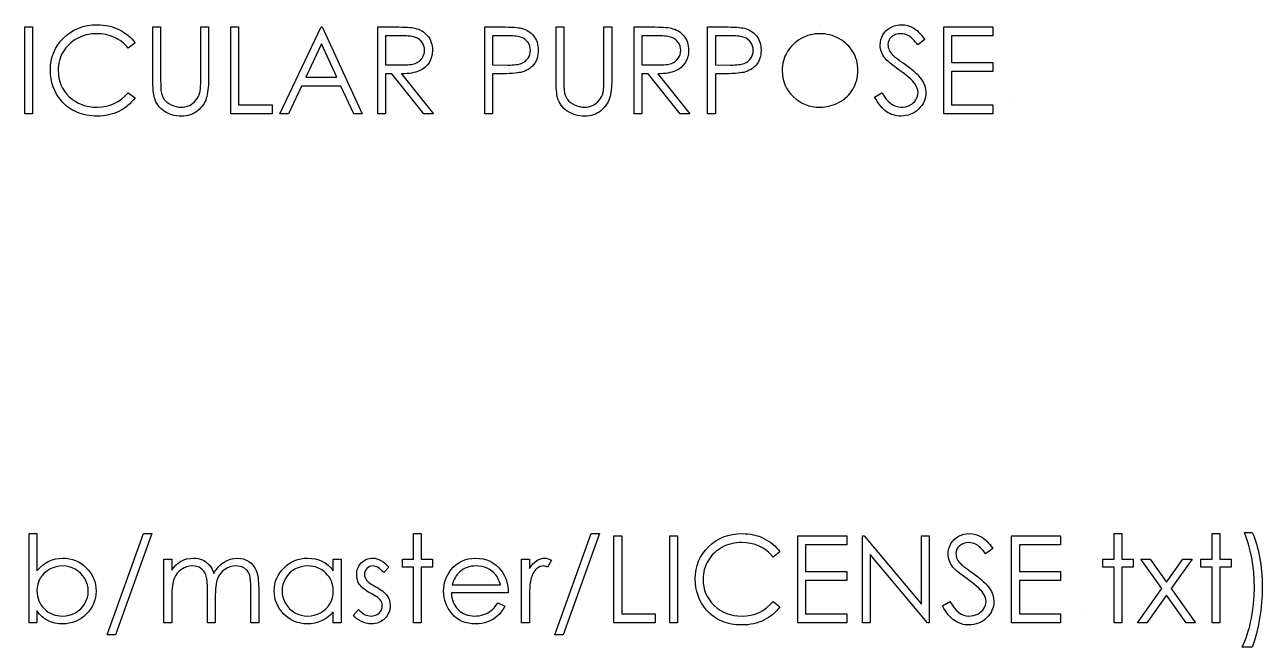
# Model space of a CAD drawing. Header units: millimetres. Extents: x -115 to 178, y -25 to 102.
# Drawn here: x 128.58 to 178.43, y 49.38 to 74.46 of the extents above; entities that cross this region are included whole.
import ezdxf

# ---------------------------------------------------------------- set-up
doc = ezdxf.new("R2010")
doc.units = ezdxf.units.MM

msp = doc.modelspace()

# ---------------------------------------------------------------- linework, layer by layer
at = {"color": 7, "linetype": 'Continuous'}
for p, q in [((160.598, 74.46), (160.598, 74.46)), ((168.45, 71.409), (168.45, 71.409)), ((171.187, 50.909), (171.187, 50.909))]:
    msp.add_line(p, q, dxfattribs=at)
at = {"color": 7, "linetype": 'Continuous', "flags": 128}
for points in [[(128.582, 74.37), (128.896, 74.37), (128.896, 74.37), (128.896, 70.87), (128.896, 70.87), (128.582, 70.87), (128.582, 70.87), (128.582, 74.37)], [(133.024, 73.728), (132.749, 73.518), (132.749, 73.518), (132.69, 73.587), (132.627, 73.653), (132.562, 73.714), (132.494, 73.77), (132.422, 73.822), (132.349, 73.87), (132.272, 73.913), (132.192, 73.953), (132.025, 74.018), (131.85, 74.064), (131.668, 74.092), (131.477, 74.101), (131.477, 74.101), (131.372, 74.098), (131.268, 74.089), (131.167, 74.073), (131.068, 74.051), (130.97, 74.023), (130.874, 73.99), (130.781, 73.949), (130.689, 73.903), (130.601, 73.851), (130.518, 73.795), (130.44, 73.735), (130.367, 73.67), (130.299, 73.601), (130.237, 73.528), (130.179, 73.451), (130.127, 73.369), (130.08, 73.284), (130.04, 73.197), (130.006, 73.107), (129.978, 73.014), (129.956, 72.918), (129.94, 72.821), (129.931, 72.72), (129.928, 72.617), (129.928, 72.617), (129.935, 72.462), (129.956, 72.314), (129.99, 72.172), (130.039, 72.038), (130.102, 71.909), (130.179, 71.787), (130.269, 71.671), (130.374, 71.562), (130.489, 71.464), (130.611, 71.377), (130.741, 71.305), (130.878, 71.246), (131.022, 71.199), (131.174, 71.166), (131.333, 71.146), (131.499, 71.14), (131.499, 71.14), (131.682, 71.149), (131.857, 71.176), (132.025, 71.222), (132.185, 71.286), (132.338, 71.368), (132.483, 71.468), (132.619, 71.586), (132.749, 71.723), (132.749, 71.723), (133.024, 71.515), (133.024, 71.515), (132.957, 71.43), (132.885, 71.349), (132.81, 71.274), (132.731, 71.204), (132.647, 71.138), (132.56, 71.078), (132.468, 71.023), (132.373, 70.972), (132.274, 70.927), (132.172, 70.889), (132.068, 70.856), (131.96, 70.828), (131.85, 70.807), (131.736, 70.793), (131.62, 70.784), (131.501, 70.781), (131.501, 70.781), (131.388, 70.783), (131.278, 70.791), (131.172, 70.802), (131.068, 70.819), (130.967, 70.84), (130.869, 70.867), (130.775, 70.898), (130.683, 70.934), (130.594, 70.974), (130.508, 71.02), (130.426, 71.07), (130.346, 71.125), (130.269, 71.185), (130.196, 71.249), (130.125, 71.318), (130.057, 71.393), (130.057, 71.393), (129.954, 71.525), (129.863, 71.665), (129.787, 71.811), (129.724, 71.964), (129.676, 72.123), (129.642, 72.289), (129.621, 72.461), (129.614, 72.641), (129.614, 72.641), (129.622, 72.829), (129.647, 73.01), (129.689, 73.183), (129.748, 73.349), (129.823, 73.507), (129.916, 73.657), (130.025, 73.8), (130.151, 73.935), (130.29, 74.058), (130.436, 74.165), (130.592, 74.255), (130.756, 74.329), (130.928, 74.387), (131.109, 74.427), (131.299, 74.452), (131.497, 74.46), (131.497, 74.46), (131.617, 74.457), (131.735, 74.448), (131.85, 74.433), (131.961, 74.412), (132.07, 74.385), (132.176, 74.352), (132.279, 74.312), (132.378, 74.267), (132.474, 74.217), (132.566, 74.162), (132.654, 74.101), (132.736, 74.037), (132.815, 73.967), (132.889, 73.892), (132.959, 73.812), (133.024, 73.728)], [(133.742, 74.37), (134.056, 74.37), (134.056, 74.37), (134.056, 72.273), (134.056, 72.273), (134.056, 72.184), (134.057, 72.104), (134.058, 72.033), (134.059, 71.971), (134.062, 71.917), (134.064, 71.872), (134.067, 71.835), (134.07, 71.808), (134.07, 71.808), (134.088, 71.71), (134.113, 71.619), (134.149, 71.538), (134.191, 71.464), (134.245, 71.398), (134.312, 71.337), (134.392, 71.283), (134.484, 71.233), (134.583, 71.192), (134.681, 71.163), (134.781, 71.145), (134.881, 71.14), (134.881, 71.14), (134.966, 71.145), (135.05, 71.158), (135.132, 71.181), (135.213, 71.213), (135.289, 71.253), (135.359, 71.3), (135.422, 71.355), (135.479, 71.416), (135.528, 71.484), (135.572, 71.56), (135.607, 71.641), (135.636, 71.73), (135.636, 71.73), (135.644, 71.767), (135.651, 71.813), (135.657, 71.869), (135.662, 71.932), (135.666, 72.004), (135.669, 72.086), (135.671, 72.175), (135.671, 72.273), (135.671, 72.273), (135.671, 74.37), (135.671, 74.37), (135.985, 74.37), (135.985, 74.37), (135.985, 72.257), (135.985, 72.257), (135.984, 72.142), (135.98, 72.034), (135.973, 71.93), (135.963, 71.832), (135.95, 71.741), (135.936, 71.654), (135.917, 71.573), (135.896, 71.498), (135.872, 71.427), (135.841, 71.358), (135.805, 71.292), (135.764, 71.228), (135.716, 71.166), (135.664, 71.107), (135.605, 71.049), (135.542, 70.995), (135.474, 70.945), (135.402, 70.901), (135.326, 70.864), (135.248, 70.834), (135.166, 70.811), (135.08, 70.794), (134.991, 70.784), (134.898, 70.781), (134.898, 70.781), (134.797, 70.784), (134.7, 70.793), (134.607, 70.809), (134.517, 70.831), (134.431, 70.86), (134.349, 70.894), (134.271, 70.936), (134.196, 70.983), (134.125, 71.035), (134.062, 71.092), (134.003, 71.153), (133.952, 71.218), (133.906, 71.287), (133.866, 71.361), (133.832, 71.438), (133.804, 71.519), (133.804, 71.519), (133.79, 71.575), (133.777, 71.642), (133.766, 71.719), (133.757, 71.806), (133.751, 71.903), (133.746, 72.01), (133.743, 72.128), (133.742, 72.257), (133.742, 72.257), (133.742, 74.37)], [(136.883, 74.37), (137.197, 74.37), (137.197, 74.37), (137.197, 71.229), (137.197, 71.229), (138.543, 71.229), (138.543, 71.229), (138.543, 70.87), (138.543, 70.87), (136.883, 70.87), (136.883, 70.87), (136.883, 74.37)], [(140.562, 74.37), (142.178, 70.87), (142.178, 70.87), (141.836, 70.87), (141.836, 70.87), (141.319, 71.992), (141.319, 71.992), (139.732, 71.992), (139.732, 71.992), (139.2, 70.87), (139.2, 70.87), (138.857, 70.87), (138.857, 70.87), (140.518, 74.37), (140.518, 74.37), (140.562, 74.37)], [(142.806, 74.37), (143.506, 74.37), (143.506, 74.37), (143.647, 74.37), (143.776, 74.368), (143.892, 74.363), (143.997, 74.359), (144.09, 74.352), (144.172, 74.344), (144.242, 74.334), (144.299, 74.323), (144.299, 74.323), (144.376, 74.302), (144.449, 74.277), (144.518, 74.246), (144.583, 74.21), (144.645, 74.169), (144.703, 74.122), (144.758, 74.071), (144.808, 74.014), (144.855, 73.954), (144.895, 73.889), (144.928, 73.822), (144.956, 73.751), (144.977, 73.677), (144.993, 73.6), (145.002, 73.519), (145.005, 73.434), (145.005, 73.434), (144.996, 73.295), (144.97, 73.165), (144.927, 73.043), (144.867, 72.929), (144.79, 72.827), (144.699, 72.738), (144.592, 72.662), (144.472, 72.599), (144.405, 72.573), (144.332, 72.55), (144.252, 72.531), (144.167, 72.515), (144.075, 72.503), (143.978, 72.494), (143.874, 72.488), (143.764, 72.486), (143.764, 72.486), (145.05, 70.87), (145.05, 70.87), (144.661, 70.87), (144.661, 70.87), (143.375, 72.486), (143.375, 72.486), (143.12, 72.486), (143.12, 72.486), (143.12, 70.87), (143.12, 70.87), (142.806, 70.87), (142.806, 70.87), (142.806, 74.37)], [(147.114, 74.37), (147.8, 74.37), (147.8, 74.37), (147.942, 74.37), (148.071, 74.367), (148.189, 74.363), (148.295, 74.357), (148.388, 74.35), (148.47, 74.341), (148.54, 74.331), (148.597, 74.318), (148.597, 74.318), (148.669, 74.297), (148.738, 74.271), (148.803, 74.24), (148.866, 74.204), (148.924, 74.164), (148.979, 74.118), (149.031, 74.068), (149.08, 74.012), (149.124, 73.953), (149.162, 73.889), (149.194, 73.822), (149.221, 73.752), (149.241, 73.677), (149.256, 73.599), (149.265, 73.517), (149.268, 73.432), (149.268, 73.432), (149.265, 73.345), (149.256, 73.263), (149.242, 73.185), (149.221, 73.111), (149.195, 73.04), (149.163, 72.973), (149.125, 72.91), (149.082, 72.851), (149.033, 72.796), (148.98, 72.746), (148.923, 72.7), (148.861, 72.66), (148.794, 72.624), (148.723, 72.592), (148.648, 72.566), (148.569, 72.543), (148.569, 72.543), (148.503, 72.53), (148.424, 72.518), (148.332, 72.508), (148.227, 72.501), (148.109, 72.494), (147.979, 72.489), (147.835, 72.487), (147.678, 72.486), (147.678, 72.486), (147.428, 72.486), (147.428, 72.486), (147.428, 70.87), (147.428, 70.87), (147.114, 70.87), (147.114, 70.87), (147.114, 74.37)], [(149.985, 74.37), (150.3, 74.37), (150.3, 74.37), (150.3, 72.273), (150.3, 72.273), (150.3, 72.184), (150.3, 72.104), (150.302, 72.033), (150.303, 71.971), (150.305, 71.917), (150.307, 71.872), (150.31, 71.835), (150.314, 71.808), (150.314, 71.808), (150.331, 71.71), (150.357, 71.619), (150.392, 71.538), (150.435, 71.464), (150.489, 71.398), (150.555, 71.337), (150.635, 71.283), (150.727, 71.233), (150.826, 71.192), (150.925, 71.163), (151.025, 71.145), (151.124, 71.14), (151.124, 71.14), (151.21, 71.145), (151.294, 71.158), (151.376, 71.181), (151.456, 71.213), (151.533, 71.253), (151.602, 71.3), (151.665, 71.355), (151.722, 71.416), (151.772, 71.484), (151.815, 71.56), (151.85, 71.641), (151.879, 71.73), (151.879, 71.73), (151.888, 71.767), (151.895, 71.813), (151.901, 71.869), (151.906, 71.932), (151.91, 72.004), (151.913, 72.086), (151.914, 72.175), (151.915, 72.273), (151.915, 72.273), (151.915, 74.37), (151.915, 74.37), (152.229, 74.37), (152.229, 74.37), (152.229, 72.257), (152.229, 72.257), (152.228, 72.142), (152.223, 72.034), (152.216, 71.93), (152.207, 71.832), (152.194, 71.741), (152.179, 71.654), (152.161, 71.573), (152.14, 71.498), (152.115, 71.427), (152.085, 71.358), (152.049, 71.292), (152.008, 71.228), (151.96, 71.166), (151.907, 71.107), (151.849, 71.049), (151.785, 70.995), (151.717, 70.945), (151.646, 70.901), (151.57, 70.864), (151.491, 70.834), (151.409, 70.811), (151.324, 70.794), (151.234, 70.784), (151.142, 70.781), (151.142, 70.781), (151.041, 70.784), (150.944, 70.793), (150.851, 70.809), (150.761, 70.831), (150.675, 70.86), (150.593, 70.894), (150.514, 70.936), (150.439, 70.983), (150.369, 71.035), (150.305, 71.092), (150.247, 71.153), (150.195, 71.218), (150.15, 71.287), (150.11, 71.361), (150.076, 71.438), (150.048, 71.519), (150.048, 71.519), (150.033, 71.575), (150.021, 71.642), (150.01, 71.719), (150.001, 71.806), (149.995, 71.903), (149.99, 72.01), (149.986, 72.128), (149.985, 72.257), (149.985, 72.257), (149.985, 74.37)], [(153.126, 74.37), (153.827, 74.37), (153.827, 74.37), (153.967, 74.37), (154.096, 74.368), (154.213, 74.363), (154.318, 74.359), (154.411, 74.352), (154.492, 74.344), (154.562, 74.334), (154.62, 74.323), (154.62, 74.323), (154.696, 74.302), (154.769, 74.277), (154.839, 74.246), (154.904, 74.21), (154.966, 74.169), (155.024, 74.122), (155.078, 74.071), (155.129, 74.014), (155.175, 73.954), (155.215, 73.889), (155.249, 73.822), (155.276, 73.751), (155.298, 73.677), (155.313, 73.6), (155.322, 73.519), (155.325, 73.434), (155.325, 73.434), (155.317, 73.295), (155.291, 73.165), (155.247, 73.043), (155.187, 72.929), (155.111, 72.827), (155.02, 72.738), (154.913, 72.662), (154.792, 72.599), (154.725, 72.573), (154.652, 72.55), (154.573, 72.531), (154.487, 72.515), (154.396, 72.503), (154.298, 72.494), (154.194, 72.488), (154.084, 72.486), (154.084, 72.486), (155.37, 70.87), (155.37, 70.87), (154.982, 70.87), (154.982, 70.87), (153.696, 72.486), (153.696, 72.486), (153.441, 72.486), (153.441, 72.486), (153.441, 70.87), (153.441, 70.87), (153.127, 70.87), (153.127, 70.87), (153.127, 74.37)], [(156.088, 74.37), (156.774, 74.37), (156.774, 74.37), (156.916, 74.37), (157.046, 74.367), (157.164, 74.363), (157.269, 74.357), (157.363, 74.35), (157.445, 74.341), (157.514, 74.331), (157.572, 74.318), (157.572, 74.318), (157.644, 74.297), (157.713, 74.271), (157.778, 74.24), (157.84, 74.204), (157.898, 74.164), (157.954, 74.118), (158.006, 74.068), (158.054, 74.012), (158.098, 73.953), (158.136, 73.889), (158.168, 73.822), (158.195, 73.752), (158.215, 73.677), (158.23, 73.599), (158.239, 73.517), (158.242, 73.432), (158.242, 73.432), (158.239, 73.345), (158.23, 73.263), (158.216, 73.185), (158.196, 73.111), (158.169, 73.04), (158.137, 72.973), (158.1, 72.91), (158.056, 72.851), (158.008, 72.796), (157.954, 72.746), (157.897, 72.7), (157.835, 72.66), (157.769, 72.624), (157.698, 72.592), (157.623, 72.566), (157.544, 72.543), (157.544, 72.543), (157.478, 72.53), (157.398, 72.518), (157.307, 72.508), (157.201, 72.501), (157.084, 72.494), (156.953, 72.489), (156.809, 72.487), (156.652, 72.486), (156.652, 72.486), (156.402, 72.486), (156.402, 72.486), (156.402, 70.87), (156.402, 70.87), (156.088, 70.87), (156.088, 70.87), (156.088, 74.37)], [(162.819, 71.546), (163.115, 71.723), (163.115, 71.723), (163.2, 71.586), (163.287, 71.468), (163.378, 71.368), (163.473, 71.286), (163.57, 71.222), (163.671, 71.176), (163.776, 71.149), (163.883, 71.14), (163.883, 71.14), (163.975, 71.145), (164.064, 71.16), (164.15, 71.185), (164.234, 71.221), (164.311, 71.265), (164.378, 71.317), (164.436, 71.375), (164.483, 71.44), (164.52, 71.511), (164.548, 71.583), (164.563, 71.656), (164.569, 71.733), (164.569, 71.733), (164.561, 71.82), (164.537, 71.907), (164.498, 71.992), (164.443, 72.076), (164.443, 72.076), (164.396, 72.136), (164.34, 72.198), (164.274, 72.264), (164.199, 72.332), (164.116, 72.403), (164.024, 72.477), (163.922, 72.555), (163.812, 72.634), (163.812, 72.634), (163.702, 72.714), (163.603, 72.788), (163.516, 72.856), (163.439, 72.918), (163.372, 72.975), (163.317, 73.026), (163.272, 73.071), (163.239, 73.111), (163.239, 73.111), (163.193, 73.173), (163.153, 73.236), (163.12, 73.301), (163.092, 73.367), (163.071, 73.434), (163.055, 73.502), (163.046, 73.573), (163.043, 73.643), (163.043, 73.643), (163.05, 73.754), (163.071, 73.861), (163.106, 73.962), (163.154, 74.058), (163.216, 74.146), (163.288, 74.225), (163.372, 74.293), (163.467, 74.352), (163.57, 74.399), (163.678, 74.434), (163.789, 74.453), (163.906, 74.46), (163.906, 74.46), (164.029, 74.452), (164.149, 74.429), (164.264, 74.389), (164.375, 74.333), (164.431, 74.298), (164.486, 74.257), (164.543, 74.209), (164.6, 74.154), (164.659, 74.092), (164.717, 74.024), (164.778, 73.949), (164.838, 73.868), (164.838, 73.868), (164.554, 73.653), (164.554, 73.653), (164.502, 73.718), (164.452, 73.778), (164.405, 73.832), (164.358, 73.88), (164.315, 73.922), (164.273, 73.958), (164.232, 73.989), (164.194, 74.014), (164.119, 74.052), (164.039, 74.08), (163.957, 74.096), (163.87, 74.101), (163.87, 74.101), (163.763, 74.094), (163.665, 74.069), (163.578, 74.029), (163.501, 73.973), (163.438, 73.906), (163.393, 73.831), (163.366, 73.748), (163.357, 73.658), (163.357, 73.658), (163.36, 73.602), (163.37, 73.547), (163.385, 73.492), (163.406, 73.438), (163.436, 73.383), (163.476, 73.326), (163.527, 73.268), (163.588, 73.206), (163.588, 73.206), (163.611, 73.186), (163.644, 73.159), (163.687, 73.126), (163.741, 73.085), (163.805, 73.038), (163.88, 72.985), (163.964, 72.925), (164.058, 72.857), (164.058, 72.857), (164.172, 72.774), (164.276, 72.693), (164.371, 72.615), (164.457, 72.538), (164.533, 72.465), (164.6, 72.393), (164.659, 72.324), (164.707, 72.257), (164.784, 72.125), (164.839, 71.993), (164.872, 71.86), (164.883, 71.728), (164.883, 71.728), (164.879, 71.634), (164.865, 71.543), (164.842, 71.455), (164.81, 71.37), (164.769, 71.288), (164.719, 71.21), (164.66, 71.135), (164.591, 71.063), (164.516, 70.997), (164.438, 70.939), (164.355, 70.891), (164.269, 70.852), (164.178, 70.821), (164.084, 70.798), (163.985, 70.785), (163.883, 70.781), (163.883, 70.781), (163.804, 70.784), (163.726, 70.792), (163.65, 70.805), (163.577, 70.825), (163.505, 70.849), (163.435, 70.88), (163.367, 70.915), (163.3, 70.957), (163.236, 71.004), (163.173, 71.06), (163.11, 71.122), (163.049, 71.192), (162.99, 71.269), (162.932, 71.354), (162.875, 71.446), (162.819, 71.546)], [(165.601, 74.37), (167.575, 74.37), (167.575, 74.37), (167.575, 74.011), (167.575, 74.011), (165.915, 74.011), (165.915, 74.011), (165.915, 72.935), (165.915, 72.935), (167.575, 72.935), (167.575, 72.935), (167.575, 72.576), (167.575, 72.576), (165.915, 72.576), (165.915, 72.576), (165.915, 71.229), (165.915, 71.229), (167.575, 71.229), (167.575, 71.229), (167.575, 70.87), (167.575, 70.87), (165.601, 70.87), (165.601, 70.87), (165.601, 74.37)], [(143.12, 74.011), (143.12, 72.845), (143.12, 72.845), (143.761, 72.84), (143.761, 72.84), (143.851, 72.841), (143.935, 72.844), (144.013, 72.849), (144.085, 72.856), (144.151, 72.865), (144.21, 72.876), (144.264, 72.89), (144.312, 72.905), (144.396, 72.943), (144.471, 72.99), (144.536, 73.047), (144.59, 73.114), (144.635, 73.188), (144.665, 73.266), (144.684, 73.349), (144.691, 73.435), (144.691, 73.435), (144.684, 73.519), (144.665, 73.6), (144.633, 73.676), (144.589, 73.749), (144.534, 73.814), (144.472, 73.87), (144.402, 73.915), (144.323, 73.95), (144.278, 73.965), (144.227, 73.977), (144.169, 73.988), (144.104, 73.996), (144.032, 74.003), (143.954, 74.008), (143.868, 74.011), (143.776, 74.011), (143.776, 74.011), (143.12, 74.011)], [(147.428, 74.011), (147.428, 72.845), (147.428, 72.845), (148.041, 72.837), (148.041, 72.837), (148.13, 72.838), (148.214, 72.841), (148.291, 72.846), (148.362, 72.853), (148.427, 72.862), (148.486, 72.873), (148.538, 72.886), (148.584, 72.901), (148.665, 72.938), (148.738, 72.985), (148.801, 73.043), (148.855, 73.109), (148.898, 73.183), (148.929, 73.261), (148.947, 73.344), (148.953, 73.43), (148.953, 73.43), (148.947, 73.514), (148.929, 73.596), (148.898, 73.673), (148.855, 73.746), (148.801, 73.813), (148.741, 73.869), (148.672, 73.915), (148.595, 73.95), (148.552, 73.965), (148.502, 73.977), (148.445, 73.988), (148.383, 73.996), (148.313, 74.003), (148.238, 74.008), (148.156, 74.011), (148.068, 74.011), (148.068, 74.011), (147.428, 74.011)], [(153.441, 74.011), (153.441, 72.845), (153.441, 72.845), (154.081, 72.84), (154.081, 72.84), (154.171, 72.841), (154.255, 72.844), (154.333, 72.849), (154.405, 72.856), (154.471, 72.865), (154.531, 72.876), (154.585, 72.89), (154.633, 72.905), (154.717, 72.943), (154.792, 72.99), (154.856, 73.047), (154.911, 73.114), (154.955, 73.188), (154.986, 73.266), (155.005, 73.349), (155.011, 73.435), (155.011, 73.435), (155.005, 73.519), (154.986, 73.6), (154.954, 73.676), (154.909, 73.749), (154.855, 73.814), (154.792, 73.87), (154.722, 73.915), (154.644, 73.95), (154.599, 73.965), (154.548, 73.977), (154.489, 73.988), (154.425, 73.996), (154.353, 74.003), (154.274, 74.008), (154.189, 74.011), (154.097, 74.011), (154.097, 74.011), (153.441, 74.011)], [(156.402, 74.011), (156.402, 72.845), (156.402, 72.845), (157.015, 72.837), (157.015, 72.837), (157.105, 72.838), (157.188, 72.841), (157.265, 72.846), (157.337, 72.853), (157.401, 72.862), (157.46, 72.873), (157.512, 72.886), (157.558, 72.901), (157.64, 72.938), (157.713, 72.985), (157.775, 73.043), (157.829, 73.109), (157.872, 73.183), (157.903, 73.261), (157.921, 73.344), (157.928, 73.43), (157.928, 73.43), (157.921, 73.514), (157.903, 73.596), (157.872, 73.673), (157.829, 73.746), (157.776, 73.813), (157.715, 73.869), (157.646, 73.915), (157.57, 73.95), (157.526, 73.965), (157.476, 73.977), (157.419, 73.988), (157.357, 73.996), (157.288, 74.003), (157.213, 74.008), (157.131, 74.011), (157.042, 74.011), (157.042, 74.011), (156.402, 74.011)], [(160.613, 74.101), (160.514, 74.098), (160.415, 74.089), (160.319, 74.073), (160.223, 74.051), (160.129, 74.023), (160.036, 73.988), (159.945, 73.948), (159.854, 73.901), (159.768, 73.849), (159.685, 73.792), (159.608, 73.731), (159.536, 73.666), (159.469, 73.596), (159.406, 73.523), (159.348, 73.444), (159.296, 73.362), (159.249, 73.276), (159.207, 73.188), (159.173, 73.097), (159.145, 73.003), (159.122, 72.908), (159.107, 72.81), (159.097, 72.71), (159.094, 72.606), (159.094, 72.606), (159.101, 72.455), (159.122, 72.31), (159.157, 72.171), (159.206, 72.038), (159.268, 71.91), (159.345, 71.789), (159.435, 71.674), (159.54, 71.565), (159.654, 71.465), (159.774, 71.379), (159.899, 71.306), (160.03, 71.246), (160.168, 71.199), (160.31, 71.166), (160.459, 71.146), (160.613, 71.14), (160.613, 71.14), (160.717, 71.143), (160.819, 71.152), (160.919, 71.167), (161.017, 71.189), (161.113, 71.216), (161.207, 71.249), (161.299, 71.289), (161.389, 71.335), (161.476, 71.386), (161.558, 71.441), (161.635, 71.501), (161.707, 71.566), (161.774, 71.635), (161.837, 71.708), (161.893, 71.786), (161.946, 71.869), (161.993, 71.955), (162.034, 72.043), (162.068, 72.134), (162.096, 72.227), (162.118, 72.322), (162.133, 72.42), (162.143, 72.52), (162.146, 72.623), (162.146, 72.623), (162.143, 72.724), (162.133, 72.824), (162.118, 72.921), (162.096, 73.015), (162.068, 73.107), (162.034, 73.196), (161.993, 73.283), (161.946, 73.368), (161.893, 73.449), (161.836, 73.526), (161.773, 73.599), (161.705, 73.668), (161.633, 73.732), (161.554, 73.793), (161.471, 73.849), (161.383, 73.901), (161.292, 73.948), (161.199, 73.988), (161.105, 74.023), (161.009, 74.051), (160.912, 74.073), (160.814, 74.089), (160.714, 74.098), (160.613, 74.101)], [(140.536, 73.688), (139.903, 72.351), (139.903, 72.351), (141.153, 72.351), (141.153, 72.351), (140.536, 73.688)], [(128.761, 50.37), (128.761, 53.96), (128.761, 53.96), (129.075, 53.96), (129.075, 53.96), (129.075, 52.464), (129.075, 52.464), (129.184, 52.584), (129.298, 52.687), (129.419, 52.775), (129.546, 52.846), (129.68, 52.902), (129.82, 52.941), (129.966, 52.965), (130.118, 52.973), (130.118, 52.973), (130.254, 52.967), (130.385, 52.948), (130.51, 52.918), (130.631, 52.876), (130.746, 52.822), (130.857, 52.755), (130.962, 52.676), (131.062, 52.585), (131.154, 52.486), (131.233, 52.381), (131.301, 52.271), (131.356, 52.156), (131.399, 52.036), (131.429, 51.911), (131.447, 51.78), (131.453, 51.644), (131.453, 51.644), (131.447, 51.51), (131.429, 51.381), (131.398, 51.257), (131.355, 51.138), (131.299, 51.024), (131.231, 50.915), (131.151, 50.811), (131.059, 50.712), (130.958, 50.621), (130.851, 50.543), (130.74, 50.476), (130.624, 50.422), (130.503, 50.38), (130.377, 50.349), (130.245, 50.332), (130.109, 50.326), (130.109, 50.326), (129.953, 50.333), (129.805, 50.356), (129.665, 50.396), (129.532, 50.45), (129.406, 50.521), (129.288, 50.61), (129.178, 50.718), (129.075, 50.844), (129.075, 50.844), (129.075, 50.37), (129.075, 50.37), (128.761, 50.37)], [(133.697, 53.96), (132.233, 49.877), (132.233, 49.877), (131.902, 49.877), (131.902, 49.877), (133.366, 53.96), (133.366, 53.96), (133.697, 53.96)], [(144.242, 53.96), (144.556, 53.96), (144.556, 53.96), (144.556, 52.928), (144.556, 52.928), (145.005, 52.928), (145.005, 52.928), (145.005, 52.614), (145.005, 52.614), (144.556, 52.614), (144.556, 52.614), (144.556, 50.37), (144.556, 50.37), (144.242, 50.37), (144.242, 50.37), (144.242, 52.614), (144.242, 52.614), (143.793, 52.614), (143.793, 52.614), (143.793, 52.928), (143.793, 52.928), (144.242, 52.928), (144.242, 52.928), (144.242, 53.96)], [(151.735, 53.96), (150.272, 49.877), (150.272, 49.877), (149.941, 49.877), (149.941, 49.877), (151.405, 53.96), (151.405, 53.96), (151.735, 53.96)], [(152.319, 53.87), (152.633, 53.87), (152.633, 53.87), (152.633, 50.729), (152.633, 50.729), (153.979, 50.729), (153.979, 50.729), (153.979, 50.37), (153.979, 50.37), (152.319, 50.37), (152.319, 50.37), (152.319, 53.87)], [(154.562, 53.87), (154.877, 53.87), (154.877, 53.87), (154.877, 50.37), (154.877, 50.37), (154.562, 50.37), (154.562, 50.37), (154.562, 53.87)], [(159.005, 53.228), (158.73, 53.018), (158.73, 53.018), (158.67, 53.087), (158.608, 53.153), (158.543, 53.214), (158.475, 53.27), (158.403, 53.322), (158.33, 53.37), (158.252, 53.413), (158.172, 53.453), (158.006, 53.518), (157.831, 53.564), (157.649, 53.592), (157.458, 53.601), (157.458, 53.601), (157.353, 53.598), (157.249, 53.589), (157.147, 53.573), (157.049, 53.551), (156.95, 53.523), (156.855, 53.49), (156.762, 53.449), (156.67, 53.403), (156.582, 53.351), (156.499, 53.295), (156.421, 53.235), (156.348, 53.17), (156.28, 53.101), (156.218, 53.028), (156.16, 52.951), (156.108, 52.869), (156.061, 52.784), (156.021, 52.697), (155.986, 52.607), (155.958, 52.514), (155.937, 52.418), (155.921, 52.321), (155.911, 52.22), (155.909, 52.117), (155.909, 52.117), (155.916, 51.962), (155.937, 51.814), (155.971, 51.672), (156.02, 51.538), (156.082, 51.409), (156.16, 51.287), (156.25, 51.171), (156.354, 51.062), (156.469, 50.964), (156.592, 50.877), (156.722, 50.805), (156.859, 50.746), (157.003, 50.699), (157.154, 50.666), (157.314, 50.646), (157.48, 50.64), (157.48, 50.64), (157.663, 50.649), (157.838, 50.676), (158.006, 50.722), (158.166, 50.786), (158.318, 50.868), (158.463, 50.968), (158.6, 51.086), (158.73, 51.223), (158.73, 51.223), (159.005, 51.015), (159.005, 51.015), (158.937, 50.93), (158.866, 50.849), (158.791, 50.774), (158.712, 50.704), (158.628, 50.638), (158.541, 50.578), (158.449, 50.523), (158.353, 50.472), (158.255, 50.427), (158.153, 50.389), (158.048, 50.356), (157.94, 50.328), (157.83, 50.307), (157.717, 50.293), (157.601, 50.284), (157.482, 50.281), (157.482, 50.281), (157.369, 50.283), (157.259, 50.291), (157.152, 50.302), (157.049, 50.319), (156.948, 50.34), (156.85, 50.367), (156.756, 50.398), (156.664, 50.434), (156.575, 50.474), (156.489, 50.52), (156.406, 50.57), (156.326, 50.625), (156.25, 50.685), (156.176, 50.749), (156.106, 50.818), (156.038, 50.893), (156.038, 50.893), (155.934, 51.025), (155.844, 51.165), (155.768, 51.311), (155.705, 51.464), (155.657, 51.623), (155.622, 51.789), (155.601, 51.961), (155.594, 52.141), (155.594, 52.141), (155.603, 52.329), (155.628, 52.51), (155.67, 52.683), (155.729, 52.849), (155.804, 53.007), (155.897, 53.157), (156.005, 53.3), (156.132, 53.435), (156.27, 53.558), (156.417, 53.665), (156.573, 53.755), (156.737, 53.829), (156.909, 53.887), (157.09, 53.927), (157.28, 53.952), (157.478, 53.96), (157.478, 53.96), (157.598, 53.957), (157.716, 53.948), (157.83, 53.933), (157.942, 53.912), (158.05, 53.885), (158.156, 53.852), (158.259, 53.812), (158.359, 53.767), (158.455, 53.717), (158.547, 53.662), (158.635, 53.601), (158.717, 53.537), (158.796, 53.467), (158.87, 53.392), (158.94, 53.312), (159.005, 53.228)], [(159.723, 53.87), (161.697, 53.87), (161.697, 53.87), (161.697, 53.511), (161.697, 53.511), (160.037, 53.511), (160.037, 53.511), (160.037, 52.435), (160.037, 52.435), (161.697, 52.435), (161.697, 52.435), (161.697, 52.076), (161.697, 52.076), (160.037, 52.076), (160.037, 52.076), (160.037, 50.729), (160.037, 50.729), (161.697, 50.729), (161.697, 50.729), (161.697, 50.37), (161.697, 50.37), (159.723, 50.37), (159.723, 50.37), (159.723, 53.87)], [(162.325, 50.37), (162.325, 53.87), (162.325, 53.87), (162.391, 53.87), (162.391, 53.87), (164.703, 51.116), (164.703, 51.116), (164.703, 53.87), (164.703, 53.87), (165.018, 53.87), (165.018, 53.87), (165.018, 50.37), (165.018, 50.37), (164.946, 50.37), (164.946, 50.37), (162.639, 53.119), (162.639, 53.119), (162.639, 50.37), (162.639, 50.37), (162.325, 50.37)], [(165.556, 51.046), (165.852, 51.223), (165.852, 51.223), (165.937, 51.086), (166.024, 50.968), (166.115, 50.868), (166.21, 50.786), (166.308, 50.722), (166.409, 50.676), (166.513, 50.649), (166.62, 50.64), (166.62, 50.64), (166.712, 50.645), (166.801, 50.66), (166.887, 50.685), (166.971, 50.721), (167.048, 50.765), (167.115, 50.817), (167.173, 50.875), (167.22, 50.94), (167.258, 51.011), (167.285, 51.083), (167.3, 51.156), (167.306, 51.233), (167.306, 51.233), (167.298, 51.32), (167.274, 51.407), (167.235, 51.492), (167.18, 51.576), (167.18, 51.576), (167.133, 51.636), (167.077, 51.698), (167.011, 51.764), (166.936, 51.832), (166.853, 51.903), (166.761, 51.977), (166.66, 52.055), (166.549, 52.134), (166.549, 52.134), (166.439, 52.214), (166.341, 52.288), (166.253, 52.356), (166.176, 52.418), (166.109, 52.475), (166.054, 52.526), (166.01, 52.571), (165.976, 52.611), (165.976, 52.611), (165.93, 52.673), (165.89, 52.736), (165.857, 52.801), (165.829, 52.867), (165.808, 52.934), (165.792, 53.002), (165.783, 53.073), (165.78, 53.143), (165.78, 53.143), (165.787, 53.254), (165.808, 53.361), (165.843, 53.462), (165.891, 53.558), (165.953, 53.646), (166.025, 53.725), (166.109, 53.793), (166.204, 53.852), (166.307, 53.899), (166.415, 53.934), (166.526, 53.953), (166.643, 53.96), (166.643, 53.96), (166.766, 53.952), (166.886, 53.929), (167.001, 53.889), (167.112, 53.833), (167.168, 53.798), (167.223, 53.757), (167.28, 53.709), (167.338, 53.654), (167.396, 53.592), (167.455, 53.524), (167.515, 53.449), (167.575, 53.368), (167.575, 53.368), (167.291, 53.153), (167.291, 53.153), (167.239, 53.218), (167.19, 53.278), (167.142, 53.332), (167.096, 53.38), (167.052, 53.422), (167.01, 53.458), (166.969, 53.489), (166.932, 53.514), (166.856, 53.552), (166.777, 53.58), (166.694, 53.596), (166.608, 53.601), (166.608, 53.601), (166.5, 53.594), (166.402, 53.569), (166.315, 53.529), (166.238, 53.473), (166.175, 53.406), (166.13, 53.331), (166.104, 53.248), (166.094, 53.158), (166.094, 53.158), (166.097, 53.102), (166.107, 53.047), (166.122, 52.992), (166.144, 52.938), (166.174, 52.883), (166.214, 52.826), (166.264, 52.768), (166.325, 52.706), (166.325, 52.706), (166.348, 52.686), (166.381, 52.659), (166.425, 52.626), (166.479, 52.585), (166.542, 52.538), (166.617, 52.485), (166.701, 52.425), (166.796, 52.357), (166.796, 52.357), (166.909, 52.274), (167.014, 52.193), (167.108, 52.115), (167.194, 52.038), (167.27, 51.965), (167.338, 51.893), (167.396, 51.824), (167.444, 51.757), (167.521, 51.625), (167.576, 51.493), (167.609, 51.36), (167.62, 51.228), (167.62, 51.228), (167.616, 51.134), (167.602, 51.043), (167.579, 50.955), (167.547, 50.87), (167.507, 50.788), (167.456, 50.71), (167.397, 50.635), (167.328, 50.563), (167.253, 50.497), (167.175, 50.439), (167.092, 50.391), (167.006, 50.352), (166.915, 50.321), (166.821, 50.298), (166.723, 50.285), (166.62, 50.281), (166.62, 50.281), (166.541, 50.284), (166.463, 50.292), (166.388, 50.305), (166.314, 50.325), (166.242, 50.349), (166.172, 50.38), (166.104, 50.415), (166.038, 50.457), (165.973, 50.504), (165.91, 50.56), (165.848, 50.622), (165.787, 50.692), (165.727, 50.769), (165.669, 50.854), (165.612, 50.946), (165.556, 51.046)], [(168.338, 53.87), (170.312, 53.87), (170.312, 53.87), (170.312, 53.511), (170.312, 53.511), (168.652, 53.511), (168.652, 53.511), (168.652, 52.435), (168.652, 52.435), (170.312, 52.435), (170.312, 52.435), (170.312, 52.076), (170.312, 52.076), (168.652, 52.076), (168.652, 52.076), (168.652, 50.729), (168.652, 50.729), (170.312, 50.729), (170.312, 50.729), (170.312, 50.37), (170.312, 50.37), (168.338, 50.37), (168.338, 50.37), (168.338, 53.87)], [(172.466, 53.96), (172.78, 53.96), (172.78, 53.96), (172.78, 52.928), (172.78, 52.928), (173.229, 52.928), (173.229, 52.928), (173.229, 52.614), (173.229, 52.614), (172.78, 52.614), (172.78, 52.614), (172.78, 50.37), (172.78, 50.37), (172.466, 50.37), (172.466, 50.37), (172.466, 52.614), (172.466, 52.614), (172.018, 52.614), (172.018, 52.614), (172.018, 52.928), (172.018, 52.928), (172.466, 52.928), (172.466, 52.928), (172.466, 53.96)], [(176.415, 53.96), (176.729, 53.96), (176.729, 53.96), (176.729, 52.928), (176.729, 52.928), (177.178, 52.928), (177.178, 52.928), (177.178, 52.614), (177.178, 52.614), (176.729, 52.614), (176.729, 52.614), (176.729, 50.37), (176.729, 50.37), (176.415, 50.37), (176.415, 50.37), (176.415, 52.614), (176.415, 52.614), (175.966, 52.614), (175.966, 52.614), (175.966, 52.928), (175.966, 52.928), (176.415, 52.928), (176.415, 52.928), (176.415, 53.96)], [(178.03, 49.383), (177.627, 49.383), (177.627, 49.383), (177.682, 49.504), (177.734, 49.63), (177.784, 49.76), (177.83, 49.896), (177.873, 50.037), (177.914, 50.182), (177.951, 50.333), (177.986, 50.488), (178.045, 50.806), (178.086, 51.129), (178.112, 51.458), (178.12, 51.791), (178.12, 51.791), (178.113, 52.099), (178.093, 52.402), (178.059, 52.699), (178.012, 52.99), (177.953, 53.27), (177.885, 53.533), (177.805, 53.777), (177.716, 54.005), (177.716, 54.005), (178.03, 54.005), (178.03, 54.005), (178.076, 53.898), (178.119, 53.786), (178.159, 53.669), (178.198, 53.549), (178.234, 53.422), (178.267, 53.292), (178.297, 53.157), (178.326, 53.017), (178.373, 52.729), (178.407, 52.437), (178.427, 52.137), (178.434, 51.833), (178.434, 51.833), (178.428, 51.505), (178.408, 51.182), (178.376, 50.861), (178.33, 50.546), (178.273, 50.238), (178.204, 49.941), (178.123, 49.657), (178.03, 49.383)], [(134.191, 52.928), (134.505, 52.928), (134.505, 52.928), (134.505, 52.484), (134.505, 52.484), (134.592, 52.599), (134.68, 52.697), (134.769, 52.778), (134.859, 52.843), (134.859, 52.843), (134.986, 52.9), (135.117, 52.941), (135.25, 52.965), (135.387, 52.973), (135.387, 52.973), (135.479, 52.968), (135.569, 52.955), (135.657, 52.932), (135.741, 52.899), (135.822, 52.859), (135.894, 52.814), (135.96, 52.762), (136.016, 52.704), (136.068, 52.636), (136.116, 52.556), (136.16, 52.463), (136.201, 52.355), (136.201, 52.355), (136.243, 52.429), (136.288, 52.498), (136.335, 52.562), (136.385, 52.622), (136.438, 52.677), (136.492, 52.728), (136.55, 52.774), (136.61, 52.815), (136.735, 52.884), (136.865, 52.934), (136.999, 52.963), (137.139, 52.973), (137.139, 52.973), (137.267, 52.965), (137.388, 52.94), (137.501, 52.898), (137.606, 52.84), (137.7, 52.767), (137.782, 52.681), (137.851, 52.582), (137.907, 52.469), (137.93, 52.406), (137.949, 52.335), (137.966, 52.257), (137.98, 52.172), (137.991, 52.079), (137.998, 51.979), (138.003, 51.871), (138.005, 51.756), (138.005, 51.756), (138.005, 50.37), (138.005, 50.37), (137.691, 50.37), (137.691, 50.37), (137.691, 51.757), (137.691, 51.757), (137.69, 51.855), (137.687, 51.946), (137.682, 52.028), (137.676, 52.102), (137.667, 52.168), (137.657, 52.226), (137.645, 52.277), (137.631, 52.319), (137.596, 52.392), (137.55, 52.458), (137.494, 52.515), (137.428, 52.566), (137.353, 52.606), (137.27, 52.636), (137.181, 52.653), (137.084, 52.659), (137.084, 52.659), (136.966, 52.651), (136.853, 52.624), (136.744, 52.58), (136.641, 52.519), (136.547, 52.443), (136.467, 52.355), (136.401, 52.256), (136.347, 52.145), (136.326, 52.082), (136.307, 52.009), (136.291, 51.926), (136.278, 51.834), (136.268, 51.731), (136.26, 51.619), (136.256, 51.497), (136.255, 51.365), (136.255, 51.365), (136.255, 50.37), (136.255, 50.37), (135.941, 50.37), (135.941, 50.37), (135.941, 51.671), (135.941, 51.671), (135.94, 51.781), (135.937, 51.883), (135.932, 51.975), (135.926, 52.057), (135.917, 52.131), (135.908, 52.195), (135.896, 52.25), (135.882, 52.296), (135.847, 52.374), (135.802, 52.444), (135.745, 52.506), (135.678, 52.559), (135.602, 52.603), (135.519, 52.634), (135.429, 52.653), (135.332, 52.659), (135.332, 52.659), (135.218, 52.651), (135.108, 52.625), (135.002, 52.582), (134.899, 52.522), (134.805, 52.448), (134.724, 52.362), (134.656, 52.264), (134.601, 52.154), (134.579, 52.092), (134.559, 52.024), (134.543, 51.947), (134.529, 51.862), (134.518, 51.77), (134.511, 51.67), (134.506, 51.562), (134.505, 51.447), (134.505, 51.447), (134.505, 50.37), (134.505, 50.37), (134.191, 50.37), (134.191, 50.37), (134.191, 52.928)], [(141.325, 52.928), (141.325, 50.37), (141.325, 50.37), (141.011, 50.37), (141.011, 50.37), (141.011, 50.813), (141.011, 50.813), (140.902, 50.695), (140.788, 50.594), (140.666, 50.51), (140.539, 50.443), (140.405, 50.392), (140.265, 50.355), (140.119, 50.333), (139.966, 50.326), (139.966, 50.326), (139.831, 50.332), (139.701, 50.35), (139.575, 50.38), (139.455, 50.422), (139.34, 50.477), (139.229, 50.544), (139.124, 50.622), (139.023, 50.713), (138.932, 50.813), (138.852, 50.917), (138.786, 51.027), (138.73, 51.143), (138.688, 51.264), (138.657, 51.389), (138.639, 51.52), (138.633, 51.656), (138.633, 51.656), (138.639, 51.79), (138.657, 51.919), (138.688, 52.042), (138.732, 52.161), (138.787, 52.275), (138.854, 52.383), (138.934, 52.488), (139.027, 52.587), (139.128, 52.677), (139.234, 52.756), (139.345, 52.822), (139.462, 52.876), (139.583, 52.919), (139.709, 52.949), (139.84, 52.967), (139.976, 52.973), (139.976, 52.973), (140.133, 52.965), (140.281, 52.942), (140.422, 52.903), (140.555, 52.849), (140.681, 52.778), (140.799, 52.688), (140.909, 52.581), (141.011, 52.455), (141.011, 52.455), (141.011, 52.928), (141.011, 52.928), (141.325, 52.928)], [(143.255, 52.609), (143.042, 52.39), (143.042, 52.39), (142.985, 52.453), (142.929, 52.507), (142.873, 52.554), (142.819, 52.592), (142.763, 52.621), (142.709, 52.642), (142.654, 52.655), (142.6, 52.659), (142.6, 52.659), (142.534, 52.653), (142.473, 52.633), (142.416, 52.601), (142.365, 52.555), (142.322, 52.501), (142.292, 52.444), (142.274, 52.381), (142.268, 52.315), (142.268, 52.315), (142.273, 52.254), (142.289, 52.196), (142.317, 52.139), (142.354, 52.083), (142.354, 52.083), (142.379, 52.054), (142.41, 52.024), (142.446, 51.993), (142.489, 51.961), (142.538, 51.927), (142.593, 51.893), (142.653, 51.856), (142.72, 51.819), (142.72, 51.819), (142.801, 51.773), (142.875, 51.727), (142.943, 51.682), (143.004, 51.637), (143.058, 51.592), (143.106, 51.548), (143.147, 51.503), (143.18, 51.46), (143.18, 51.46), (143.232, 51.37), (143.27, 51.274), (143.292, 51.172), (143.3, 51.065), (143.3, 51.065), (143.296, 50.989), (143.286, 50.916), (143.269, 50.846), (143.246, 50.779), (143.215, 50.715), (143.179, 50.654), (143.136, 50.596), (143.085, 50.54), (143.03, 50.49), (142.971, 50.446), (142.91, 50.41), (142.845, 50.38), (142.776, 50.356), (142.704, 50.339), (142.629, 50.329), (142.55, 50.326), (142.55, 50.326), (142.444, 50.331), (142.341, 50.349), (142.24, 50.377), (142.141, 50.417), (142.048, 50.468), (141.963, 50.528), (141.887, 50.596), (141.819, 50.672), (141.819, 50.672), (142.027, 50.909), (142.027, 50.909), (142.087, 50.846), (142.148, 50.791), (142.211, 50.745), (142.273, 50.707), (142.337, 50.678), (142.402, 50.657), (142.467, 50.644), (142.534, 50.64), (142.534, 50.64), (142.624, 50.647), (142.708, 50.671), (142.784, 50.708), (142.854, 50.762), (142.911, 50.826), (142.953, 50.896), (142.977, 50.971), (142.985, 51.051), (142.985, 51.051), (142.98, 51.118), (142.964, 51.181), (142.937, 51.24), (142.899, 51.295), (142.899, 51.295), (142.875, 51.322), (142.843, 51.351), (142.805, 51.381), (142.76, 51.414), (142.708, 51.447), (142.649, 51.482), (142.584, 51.52), (142.512, 51.559), (142.512, 51.559), (142.434, 51.603), (142.362, 51.647), (142.298, 51.691), (142.239, 51.735), (142.187, 51.778), (142.142, 51.822), (142.103, 51.865), (142.071, 51.908), (142.071, 51.908), (142.019, 51.997), (141.983, 52.093), (141.96, 52.194), (141.953, 52.302), (141.953, 52.302), (141.956, 52.373), (141.965, 52.44), (141.979, 52.505), (141.999, 52.566), (142.025, 52.625), (142.056, 52.68), (142.094, 52.733), (142.136, 52.782), (142.184, 52.826), (142.235, 52.865), (142.288, 52.898), (142.344, 52.925), (142.404, 52.946), (142.466, 52.961), (142.531, 52.97), (142.6, 52.973), (142.6, 52.973), (142.681, 52.967), (142.763, 52.951), (142.845, 52.922), (142.927, 52.882), (143.008, 52.831), (143.09, 52.768), (143.173, 52.695), (143.255, 52.609)], [(147.642, 51.178), (147.921, 51.032), (147.921, 51.032), (147.853, 50.915), (147.779, 50.809), (147.701, 50.715), (147.616, 50.634), (147.527, 50.563), (147.433, 50.502), (147.333, 50.448), (147.228, 50.404), (147.116, 50.37), (146.998, 50.345), (146.872, 50.331), (146.74, 50.326), (146.74, 50.326), (146.593, 50.332), (146.454, 50.351), (146.324, 50.382), (146.201, 50.427), (146.087, 50.483), (145.981, 50.553), (145.883, 50.635), (145.794, 50.729), (145.714, 50.832), (145.645, 50.938), (145.587, 51.047), (145.539, 51.16), (145.501, 51.276), (145.474, 51.394), (145.459, 51.517), (145.453, 51.642), (145.453, 51.642), (145.458, 51.76), (145.472, 51.875), (145.495, 51.987), (145.527, 52.095), (145.568, 52.2), (145.619, 52.302), (145.679, 52.401), (145.748, 52.496), (145.748, 52.496), (145.845, 52.608), (145.951, 52.705), (146.063, 52.787), (146.185, 52.854), (146.314, 52.906), (146.45, 52.944), (146.595, 52.965), (146.748, 52.973), (146.748, 52.973), (146.905, 52.965), (147.054, 52.941), (147.195, 52.902), (147.328, 52.848), (147.452, 52.777), (147.569, 52.69), (147.677, 52.587), (147.778, 52.47), (147.778, 52.47), (147.842, 52.378), (147.898, 52.281), (147.945, 52.178), (147.984, 52.07), (148.015, 51.956), (148.037, 51.837), (148.05, 51.712), (148.056, 51.582), (148.056, 51.582), (145.768, 51.582), (145.768, 51.582), (145.774, 51.481), (145.788, 51.384), (145.81, 51.292), (145.841, 51.206), (145.879, 51.123), (145.925, 51.046), (145.98, 50.973), (146.042, 50.904), (146.111, 50.842), (146.183, 50.788), (146.26, 50.743), (146.34, 50.706), (146.424, 50.677), (146.513, 50.657), (146.605, 50.644), (146.701, 50.64), (146.701, 50.64), (146.795, 50.643), (146.887, 50.654), (146.978, 50.673), (147.067, 50.699), (147.154, 50.732), (147.233, 50.769), (147.305, 50.811), (147.371, 50.858), (147.435, 50.915), (147.501, 50.988), (147.571, 51.075), (147.642, 51.178)], [(148.594, 52.928), (148.909, 52.928), (148.909, 52.928), (148.909, 52.552), (148.909, 52.552), (148.98, 52.655), (149.054, 52.744), (149.129, 52.816), (149.206, 52.873), (149.285, 52.917), (149.366, 52.948), (149.448, 52.967), (149.533, 52.973), (149.533, 52.973), (149.598, 52.967), (149.665, 52.951), (149.734, 52.924), (149.806, 52.885), (149.806, 52.885), (149.634, 52.613), (149.634, 52.613), (149.588, 52.633), (149.546, 52.648), (149.507, 52.656), (149.473, 52.659), (149.473, 52.659), (149.398, 52.651), (149.324, 52.625), (149.251, 52.583), (149.18, 52.524), (149.146, 52.489), (149.113, 52.448), (149.084, 52.403), (149.056, 52.353), (149.03, 52.299), (149.006, 52.24), (148.984, 52.176), (148.965, 52.108), (148.965, 52.108), (148.951, 52.047), (148.94, 51.972), (148.93, 51.883), (148.923, 51.78), (148.916, 51.663), (148.912, 51.533), (148.909, 51.388), (148.909, 51.23), (148.909, 51.23), (148.909, 50.37), (148.909, 50.37), (148.594, 50.37), (148.594, 50.37), (148.594, 52.928)], [(173.543, 52.928), (173.917, 52.928), (173.917, 52.928), (174.575, 52.005), (174.575, 52.005), (175.234, 52.928), (175.234, 52.928), (175.607, 52.928), (175.607, 52.928), (174.762, 51.744), (174.762, 51.744), (175.742, 50.37), (175.742, 50.37), (175.368, 50.37), (175.368, 50.37), (174.575, 51.482), (174.575, 51.482), (173.782, 50.37), (173.782, 50.37), (173.409, 50.37), (173.409, 50.37), (174.389, 51.744), (174.389, 51.744), (173.543, 52.928)], [(130.106, 50.64), (130.243, 50.648), (130.375, 50.673), (130.501, 50.714), (130.623, 50.772), (130.735, 50.844), (130.835, 50.93), (130.923, 51.029), (130.999, 51.141), (131.061, 51.262), (131.104, 51.386), (131.131, 51.513), (131.139, 51.644), (131.139, 51.644), (131.13, 51.776), (131.104, 51.904), (131.059, 52.029), (130.998, 52.151), (130.921, 52.264), (130.833, 52.364), (130.732, 52.451), (130.619, 52.525), (130.498, 52.584), (130.373, 52.625), (130.244, 52.651), (130.111, 52.659), (130.111, 52.659), (129.975, 52.651), (129.843, 52.625), (129.714, 52.584), (129.588, 52.525), (129.472, 52.452), (129.37, 52.368), (129.281, 52.272), (129.208, 52.164), (129.15, 52.047), (129.108, 51.923), (129.084, 51.792), (129.075, 51.654), (129.075, 51.654), (129.08, 51.548), (129.094, 51.447), (129.117, 51.349), (129.15, 51.257), (129.192, 51.168), (129.243, 51.084), (129.303, 51.005), (129.372, 50.93), (129.449, 50.862), (129.53, 50.803), (129.615, 50.753), (129.705, 50.713), (129.799, 50.68), (129.897, 50.658), (129.999, 50.644), (130.106, 50.64)], [(139.98, 52.659), (139.843, 52.651), (139.711, 52.626), (139.585, 52.585), (139.464, 52.527), (139.352, 52.455), (139.251, 52.369), (139.163, 52.27), (139.087, 52.157), (139.026, 52.036), (138.982, 51.912), (138.955, 51.784), (138.947, 51.653), (138.947, 51.653), (138.956, 51.522), (138.982, 51.395), (139.026, 51.27), (139.088, 51.148), (139.165, 51.034), (139.253, 50.934), (139.354, 50.847), (139.467, 50.774), (139.589, 50.715), (139.714, 50.673), (139.844, 50.648), (139.978, 50.64), (139.978, 50.64), (140.114, 50.648), (140.246, 50.673), (140.374, 50.714), (140.499, 50.772), (140.615, 50.844), (140.717, 50.929), (140.804, 51.025), (140.878, 51.132), (140.936, 51.249), (140.978, 51.374), (141.003, 51.505), (141.011, 51.644), (141.011, 51.644), (141.006, 51.75), (140.992, 51.851), (140.969, 51.949), (140.937, 52.041), (140.895, 52.13), (140.844, 52.214), (140.783, 52.293), (140.713, 52.368), (140.637, 52.436), (140.556, 52.496), (140.471, 52.545), (140.382, 52.586), (140.288, 52.618), (140.189, 52.641), (140.087, 52.655), (139.98, 52.659)], [(147.742, 51.896), (147.705, 52.02), (147.659, 52.131), (147.607, 52.228), (147.546, 52.313), (147.478, 52.387), (147.398, 52.454), (147.308, 52.512), (147.208, 52.564), (147.101, 52.606), (146.991, 52.635), (146.879, 52.653), (146.764, 52.659), (146.764, 52.659), (146.67, 52.655), (146.579, 52.644), (146.491, 52.625), (146.408, 52.599), (146.326, 52.565), (146.249, 52.524), (146.176, 52.475), (146.105, 52.419), (146.105, 52.419), (146.056, 52.373), (146.01, 52.321), (145.967, 52.264), (145.928, 52.202), (145.892, 52.133), (145.858, 52.059), (145.828, 51.981), (145.8, 51.896), (145.8, 51.896), (147.742, 51.896)]]:
    msp.add_lwpolyline(points, dxfattribs=at)

doc.saveas('drawing.dxf')
